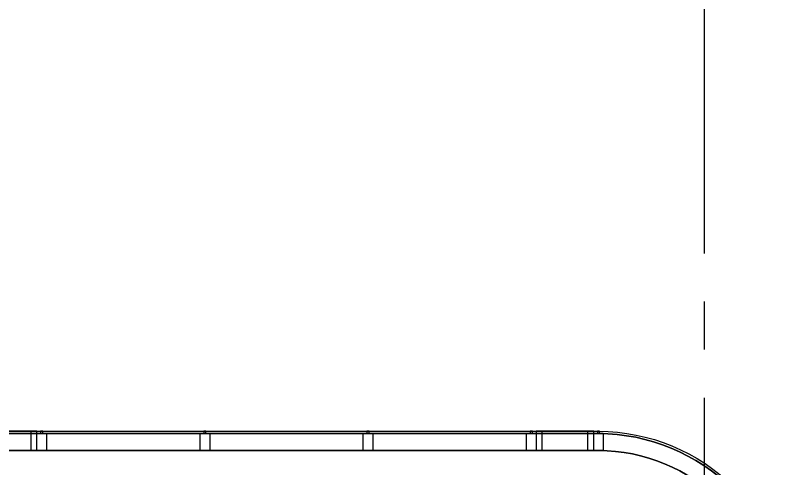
# Model space of a CAD drawing. Header units: millimetres. Extents: x 10000 to 302800, y 6800 to 229018.
# Drawn here: x 233056 to 241128, y 163100 to 167814 of the extents above; entities that cross this region are included whole.
import ezdxf

# ---------------------------------------------------------------- set-up
doc = ezdxf.new("R2010")
doc.units = ezdxf.units.MM
doc.header["$LTSCALE"] = 400
doc.header["$MEASUREMENT"] = 0
doc.linetypes.add('X-GRID_5~ROOF$0$CENTER2', pattern=[1.125, 0.75, -0.125, 0.125, -0.125])
doc.layers.get('0').update_dxf_attribs({"linetype": 'CONTINUOUS'})
for name, color, linetype in [('A-DIM1', 7, 'CONTINUOUS'), ('X-EXT_8F$0$A-ELES', 252, 'CONTINUOUS'), ('X-EXT_8F$0$A-WIN', 6, 'CONTINUOUS'), ('X-frame Hotel 8F$0$A-WINF', 4, 'CONTINUOUS'), ('X-GRID_5~ROOF$0$A-CEN1', 1, 'X-GRID_5~ROOF$0$CENTER2')]:
    doc.layers.add(name, color=color, linetype=linetype)

# ---------------------------------------------------------------- blocks, each defined once
blk = doc.blocks.new('X-frame Hotel 8F$0$frame_hotel(24Tglass)')
at = {"layer": 'X-frame Hotel 8F$0$A-WINF'}
for p, q in [((-50, 250), (50, 250)), ((-50, 74), (-50, 250)), ((50, 250), (50, 74)), ((-50, 74), (50, 74)), ((-11.5, 74), (-11.5, 50)), ((-11.5, 50), (11.5, 50)), ((11.5, 50), (11.5, 74))]:
    blk.add_line(p, q, dxfattribs=at)
blk = doc.blocks.new('X-frame Hotel 8F$0$operable window')
for p, q in [((600, 200), (0, 200)), ((0, 200), (0, 0)), ((60, 200), (60, 0)), ((540, 0), (540, 200)), ((600, 0), (600, 200)), ((0, 0), (600, 0))]:
    blk.add_line(p, q)
blk = doc.blocks.new('X-frame Hotel 8F')
for p in [(227898.8, 67821.2), (233698.8, 67821.2)]:
    blk.add_blockref('X-frame Hotel 8F$0$operable window', p)
at = {"rotation": 180}
for p in [(228548.8, 68071.2), (230248.8, 68071.2), (231948.8, 68071.2), (233648.8, 68071.2), (234348.8, 68071.2)]:
    blk.add_blockref('X-frame Hotel 8F$0$frame_hotel(24Tglass)', p, dxfattribs=at)
blk = doc.blocks.new('X-EXT_8F')
at = {"layer": 'X-EXT_8F$0$A-ELES', "ltscale": 10}
for points in [[(201978.6, 67827.5), (202083.9, 67821.2), (234348.8, 67821.2, -0.414214), (236148.8, 66021.2), (236148.8, 38521.2, -0.414214), (234348.8, 36721.2), (174648.8, 36721.2)], [(175648.8, 36721.2), (234348.8, 36721.2, 0.414214), (236148.8, 38521.2), (236148.8, 66021.2, 0.414214), (234348.8, 67821.2), (202089.9, 67821.2)]]:
    blk.add_lwpolyline(points, format="xyb", dxfattribs=at)
at = {"layer": 'X-EXT_8F$0$A-WIN', "ltscale": 10}
for points in [[(201990.7, 68027.2), (202089.9, 68021.2), (234348.8, 68021.2, -0.414214), (236348.8, 66021.2), (236348.8, 38521.2, -0.414214), (234348.8, 36521.2), (174648.8, 36521.2)], [(201989.2, 68003.2), (202089.2, 67997.2), (234348.8, 67997.2, -0.414214), (236324.8, 66021.2), (236324.8, 38521.2, -0.414214), (234348.8, 36545.2), (174648.8, 36545.2)], [(175648.8, 36545.2), (234348.8, 36545.2, 0.414214), (236324.8, 38521.2), (236324.8, 66021.2, 0.414214), (234348.8, 67997.2), (202089.9, 67997.2)]]:
    blk.add_lwpolyline(points, format="xyb", dxfattribs=at)
blk.add_blockref('X-frame Hotel 8F', (0, 0))
blk = doc.blocks.new('X-GRID_5~ROOF')
at = {"layer": 'X-GRID_5~ROOF$0$A-CEN1', "ltscale": 10}
blk.add_line((235448.8, 81871.2), (235448.8, 33068.4), dxfattribs=at)
blk = doc.blocks.new('X-BASE-8F')
for name in ['X-GRID_5~ROOF', 'X-EXT_8F']:
    blk.add_blockref(name, (0, 0))

msp = doc.modelspace()

# ---------------------------------------------------------------- block references
at = {"layer": 'A-DIM1'}
msp.add_blockref('X-BASE-8F', (4779.3, 95465.6), dxfattribs=at)

doc.saveas('drawing.dxf')
